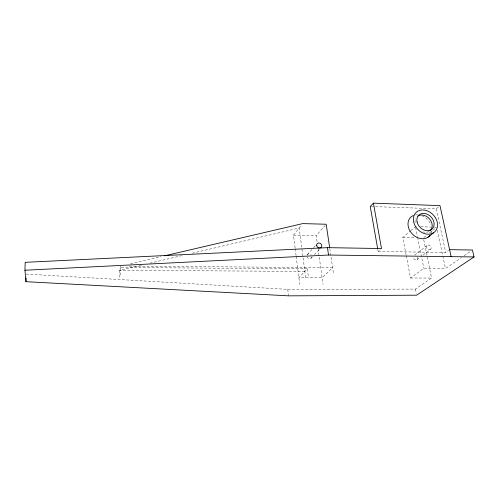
<?xml version="1.0" encoding="UTF-8"?>
<svg xmlns="http://www.w3.org/2000/svg" width="499" height="499" viewBox="0 0 499 499"><rect width="100%" height="100%" fill="white"/><g stroke="black" fill="none" stroke-linecap="round" stroke-linejoin="round"><path stroke-width="0.37" stroke-dasharray="2.5 1.87" d="M120.639 266.079L119.529 270.327L119.698 277.762M295.121 248.04L293.481 235.123L301.384 225.261M317.071 241.741L316.21 235.615L325.198 225.373M307.372 254.546L313.054 248.259M313.572 247.691L316.672 244.261M311.314 258.039L312.362 256.91M314.464 254.652L320.239 248.44M308.239 275.735L307.322 268.805L298.889 277.662L322.129 277.737L332.602 267.67L128.43 266.135M377.749 249.182L378.155 251.471L380.375 249.519M406.13 255.07L402.762 237.493L410.259 231.074M410.839 230.582L415.455 226.627L417.725 226.689M371.019 206.48L436.294 208.8L438.939 206.536M423.969 237.449L426.994 235.01M429.408 233.058L436.662 227.201M414.65 255.126L427.244 245.308M417.077 259.648L420.707 256.879M423.133 255.033L430.394 249.494A2.632 2.09 47.4 0 0 429.533 245.346A2.632 2.09 47.4 0 0 426.52 247.367A2.632 2.09 47.4 0 0 430.394 249.494M406.28 255.831L410.527 277.993L423.826 268.356L445.476 268.518L461.531 257.515M378.155 251.471L445.707 252.488L448.489 250.467M26.21 274.07L287.755 289.364L415.455 289.089L431.554 278.055L423.364 237.936M464.101 255.756L471.168 250.916M141.51 265.15L119.529 270.327L304.852 271.4M149.85 263.191L181.68 255.694M192.296 253.193L299.169 228.024L305.756 278.274M130.501 263.778L160.846 256.698M410.527 277.993L431.554 278.055M307.322 268.805L120.265 267.514L120.44 275.011M293.481 235.123L316.21 235.615M402.762 237.493L415.736 237.774M420.757 226.771L431.361 227.057M434.392 227.139L435.908 227.176M436.294 208.8L445.707 252.488M437.305 230.201L445.476 268.518M415.605 227.388L417.432 236.489M417.582 237.25L423.826 268.356M415.455 289.089L416.341 293.674M329.795 248.621L333.619 274.556M318.038 248.633L323.071 284.405M295.221 248.795L296.088 255.638M296.188 256.392L299.743 284.405M287.755 289.364L288.528 295.845M311.8 256.954A2.632 2.277 41.8 0 1 309.667 258.738A2.632 2.277 41.8 0 1 307.047 256.898M307.047 255.045A2.632 2.277 41.8 0 1 311.301 255.101M417.594 257.041A2.539 2.04 47.8 0 1 416.016 259.948A2.539 2.04 47.8 0 1 413.284 256.991M415.33 214.938A13.273 10.504 45.5 0 1 417.557 214.788M421.873 215.705A13.273 10.504 45.5 0 1 431.067 225.13M431.797 230.825A13.273 10.504 45.5 0 1 431.304 232.946M428.928 231.48A9.575 7.547 45.4 0 1 423.302 231.935M415.093 222.704A9.575 7.547 45.4 0 1 416.01 217.938"/><path stroke-width="0.75" d="M449.605 249.662L472.453 250.036L474.05 256.948L416.64 295.202L288.528 295.845L25.973 281.686L26.091 277.874M25.973 281.686L24.95 270.233L25.206 262.337L327.456 247.654L381.492 248.539L373.408 203.155L439.999 205.625L451.127 256.642M373.408 203.155L370.239 206.455L377.618 248.415M427.961 237.262L433.643 232.721A13.473 10.598 45.4 0 0 429.109 211.701A13.473 10.598 45.4 0 0 413.659 221.849A13.473 10.598 45.4 0 0 433.643 232.721M164.639 255.812L302.712 223.602L326.196 224.238L329.683 247.86M24.95 270.233L328.535 255.033L474.05 256.948M327.456 247.654L328.535 255.033M429.976 235.397A13.273 10.504 45.5 0 1 411.569 233.176A13.273 10.504 45.5 0 1 413.278 215.543M417.831 216.061A9.575 7.547 45.4 0 1 429.695 219.092A9.575 7.547 45.4 0 1 430.026 230.738M316.697 245.464A2.732 2.333 41.5 0 0 320.82 247.704A2.732 2.333 41.5 0 0 320.196 243.344A2.732 2.333 41.5 0 0 316.697 245.464M417.077 221.968A9.624 7.566 45.4 0 0 431.398 229.596A9.624 7.566 45.4 0 0 428.005 214.582A9.624 7.566 45.4 0 0 417.077 221.968"/></g></svg>
